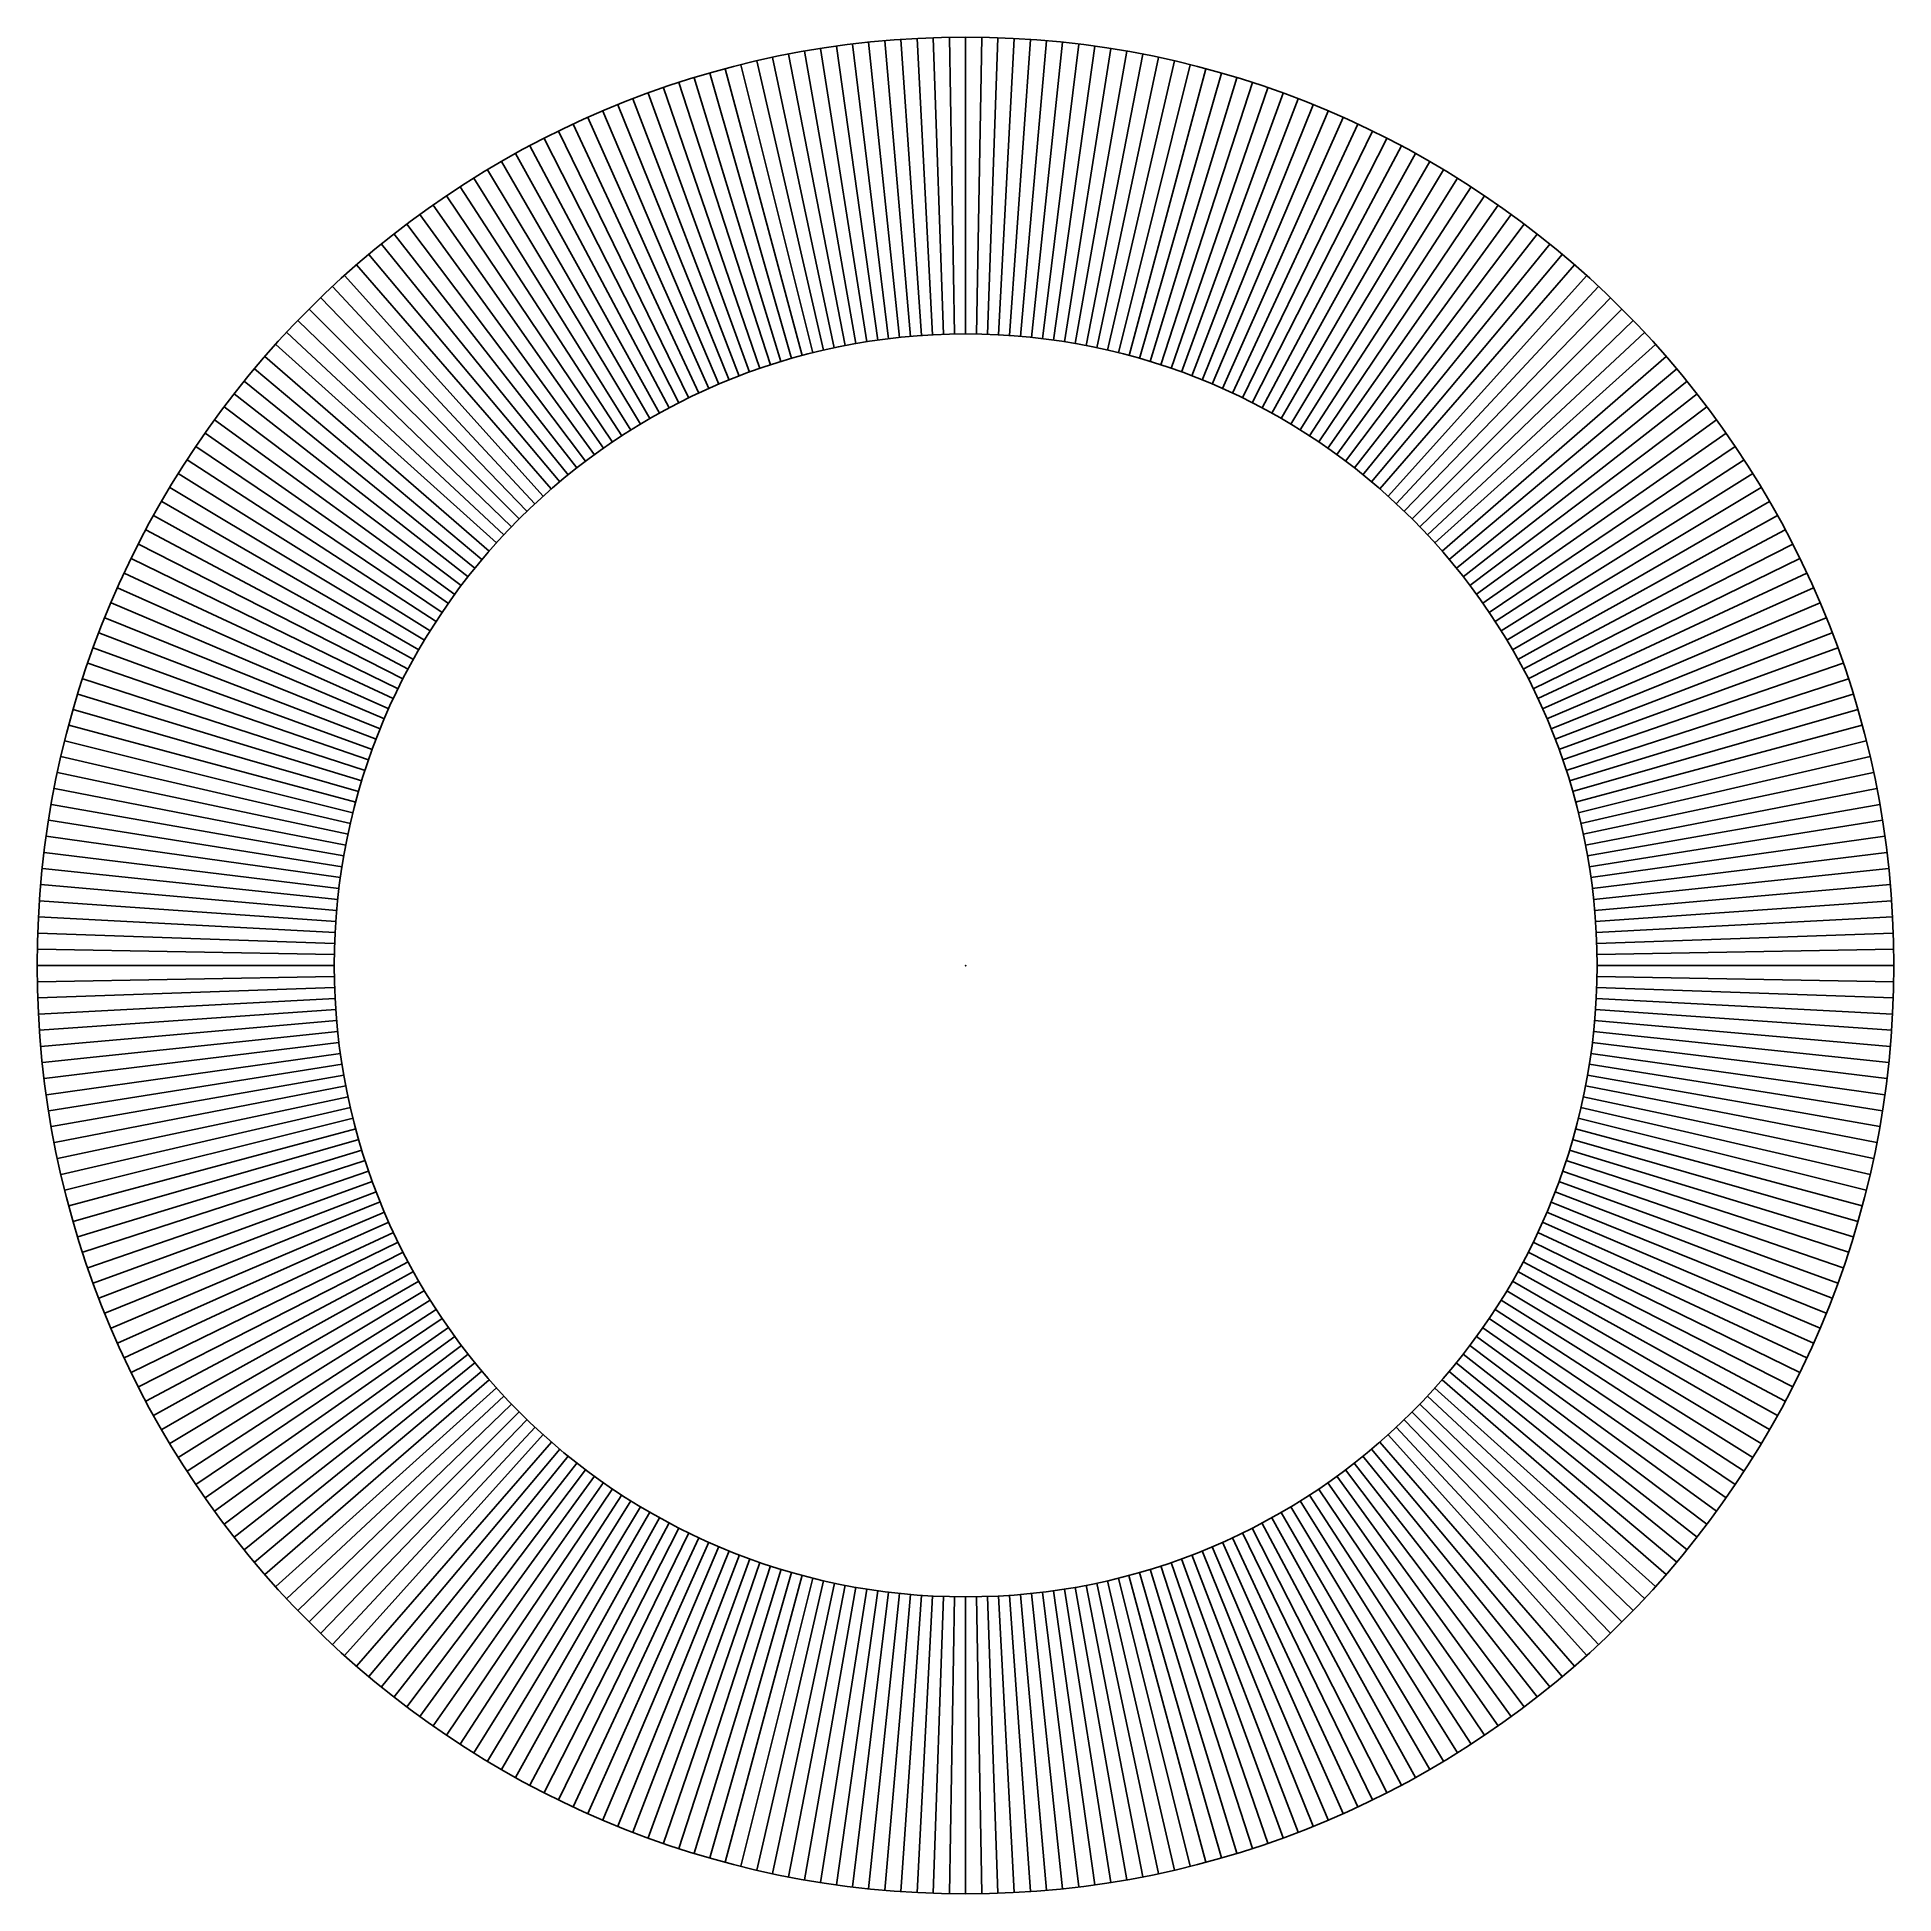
# Model space of a CAD drawing. Header units: millimetres. Extents: x -125 to 125, y -125 to 125.
import ezdxf

# ---------------------------------------------------------------- set-up
doc = ezdxf.new("R2010")
doc.units = ezdxf.units.MM
doc.header["$PDSIZE"] = -1

msp = doc.modelspace()

# ---------------------------------------------------------------- linework, layer by layer
at = {"color": 7, "linetype": 'Continuous'}
for p, q in [((-16.21, 83.46), (-23.84, 122.69)), ((-14.75, 83.73), (-21.69, 123.09)), ((-13.29, 83.98), (-19.54, 123.45)), ((-11.82, 84.19), (-17.39, 123.77)), ((-10.35, 84.39), (-15.22, 124.06)), ((-8.88, 84.56), (-13.06, 124.31)), ((-7.4, 84.7), (-10.88, 124.51)), ((-5.92, 84.82), (-8.71, 124.69)), ((-4.44, 84.91), (-6.53, 124.82)), ((-2.96, 84.97), (-4.35, 124.91)), ((-1.47, 85.01), (-2.17, 124.97)), ((0.01, 85.02), (0.01, 124.99)), ((1.49, 85.01), (2.19, 124.97)), ((2.98, 84.97), (4.37, 124.91)), ((4.46, 84.91), (6.55, 124.82)), ((5.94, 84.82), (8.73, 124.69)), ((7.42, 84.7), (10.9, 124.51)), ((8.9, 84.56), (13.08, 124.31)), ((10.37, 84.39), (15.24, 124.06)), ((11.84, 84.2), (17.41, 123.77)), ((13.31, 83.98), (19.56, 123.45)), ((14.77, 83.73), (21.71, 123.09)), ((16.23, 83.46), (23.86, 122.69)), ((-23.42, 81.73), (-34.44, 120.15)), ((-22, 82.12), (-32.34, 120.73)), ((-20.56, 82.5), (-30.23, 121.28)), ((-19.12, 82.84), (-28.11, 121.79)), ((-17.67, 83.16), (-25.98, 122.26)), ((17.69, 83.17), (26, 122.26)), ((19.14, 82.85), (28.13, 121.79)), ((20.58, 82.5), (30.25, 121.28)), ((22.02, 82.13), (32.36, 120.73)), ((23.45, 81.73), (34.46, 120.15)), ((-27.67, 80.39), (-40.68, 118.18)), ((-26.26, 80.86), (-38.61, 118.87)), ((-24.85, 81.31), (-36.53, 119.53)), ((24.87, 81.31), (36.55, 119.53)), ((26.28, 80.86), (38.63, 118.87)), ((27.69, 80.39), (40.7, 118.18)), ((-33.21, 78.26), (-48.83, 115.05)), ((-31.84, 78.83), (-46.81, 115.89)), ((-30.46, 79.37), (-44.78, 116.69)), ((-29.07, 79.89), (-42.74, 117.45)), ((29.09, 79.9), (42.76, 117.45)), ((30.48, 79.38), (44.8, 116.69)), ((31.86, 78.83), (46.83, 115.89)), ((33.23, 78.27), (48.85, 115.05)), ((-35.92, 77.05), (-52.81, 113.28)), ((-34.57, 77.67), (-50.83, 114.18)), ((34.59, 77.68), (50.85, 114.18)), ((35.94, 77.06), (52.83, 113.28)), ((-39.9, 75.07), (-58.67, 110.36)), ((-38.59, 75.75), (-56.73, 111.37)), ((-37.26, 76.41), (-54.78, 112.34)), ((37.28, 76.42), (54.8, 112.34)), ((38.61, 75.76), (56.75, 111.37)), ((39.93, 75.07), (58.69, 110.36)), ((-42.5, 73.63), (-62.48, 108.24)), ((-41.21, 74.36), (-60.59, 109.32)), ((41.23, 74.37), (60.61, 109.32)), ((42.52, 73.64), (62.51, 108.24)), ((-45.04, 72.1), (-66.22, 106)), ((-43.78, 72.87), (-64.36, 107.14)), ((43.8, 72.88), (64.38, 107.14)), ((45.07, 72.11), (66.24, 106)), ((-47.53, 70.48), (-69.88, 103.62)), ((-46.29, 71.3), (-68.06, 104.83)), ((46.32, 71.31), (68.08, 104.83)), ((47.56, 70.49), (69.9, 103.62)), ((-49.96, 68.78), (-73.46, 101.12)), ((-48.75, 69.64), (-71.68, 102.39)), ((48.78, 69.65), (71.7, 102.39)), ((49.99, 68.79), (73.48, 101.12)), ((-52.33, 66.99), (-76.94, 98.49)), ((-51.15, 67.9), (-75.21, 99.82)), ((51.18, 67.91), (75.23, 99.82)), ((52.36, 67), (76.96, 98.49)), ((-54.64, 65.13), (-80.33, 95.75)), ((-53.49, 66.07), (-78.65, 97.14)), ((53.52, 66.08), (78.67, 97.14)), ((54.66, 65.13), (80.35, 95.75)), ((-56.88, 63.18), (-83.62, 92.89)), ((-55.77, 64.16), (-81.99, 94.33)), ((55.79, 64.17), (82.01, 94.33)), ((56.9, 63.19), (83.64, 92.89)), ((-57.97, 62.18), (-85.23, 91.41)), ((58, 62.18), (85.25, 91.41)), ((-60.11, 60.12), (-88.37, 88.38)), ((-59.05, 61.16), (-86.82, 89.91)), ((59.07, 61.16), (86.84, 89.91)), ((60.13, 60.12), (88.39, 88.38)), ((-62.17, 57.98), (-91.4, 85.24)), ((-61.15, 59.06), (-89.9, 86.83)), ((61.17, 59.06), (89.92, 86.83)), ((62.19, 57.99), (91.42, 85.24)), ((-63.17, 56.89), (-92.88, 83.63)), ((63.2, 56.89), (92.9, 83.63)), ((-65.12, 54.65), (-95.74, 80.34)), ((-64.15, 55.77), (-94.32, 82)), ((64.18, 55.78), (94.34, 82)), ((65.14, 54.65), (95.76, 80.34)), ((-66.06, 53.5), (-97.13, 78.66)), ((66.09, 53.51), (97.15, 78.66)), ((-67.89, 51.16), (-99.81, 75.22)), ((-66.98, 52.34), (-98.48, 76.95)), ((67.01, 52.35), (98.5, 76.95)), ((67.92, 51.17), (99.83, 75.22)), ((-68.77, 49.97), (-101.11, 73.47)), ((68.8, 49.98), (101.13, 73.47)), ((-69.63, 48.76), (-102.38, 71.69)), ((69.66, 48.77), (102.4, 71.69)), ((-71.29, 46.3), (-104.82, 68.07)), ((-70.47, 47.54), (-103.61, 69.89)), ((70.5, 47.55), (103.63, 69.89)), ((71.32, 46.31), (104.84, 68.07)), ((-106, 66.25), (-72.08, 45.06)), ((72.12, 45.06), (106.01, 66.23)), ((-72.86, 43.79), (-107.13, 64.37)), ((72.89, 43.79), (107.15, 64.37)), ((-74.34, 41.22), (-109.31, 60.6)), ((-73.61, 42.51), (-108.23, 62.49)), ((73.65, 42.51), (108.25, 62.49)), ((74.38, 41.22), (109.33, 60.6)), ((-75.05, 39.91), (-110.35, 58.68)), ((75.08, 39.92), (110.37, 58.68)), ((-75.74, 38.6), (-111.36, 56.74)), ((75.77, 38.6), (111.38, 56.74)), ((-77.04, 35.93), (-113.27, 52.82)), ((-76.4, 37.27), (-112.33, 54.79)), ((76.43, 37.27), (112.35, 54.79)), ((77.07, 35.93), (113.29, 52.82)), ((-77.65, 34.58), (-114.17, 50.84)), ((77.69, 34.58), (114.19, 50.84)), ((-78.24, 33.22), (-115.04, 48.84)), ((78.28, 33.22), (115.06, 48.84)), ((-78.81, 31.85), (-115.88, 46.82)), ((78.85, 31.85), (115.9, 46.82)), ((-79.87, 29.08), (-117.44, 42.75)), ((-79.36, 30.47), (-116.68, 44.79)), ((79.39, 30.47), (116.7, 44.79)), ((79.91, 29.08), (117.46, 42.75)), ((-80.37, 27.68), (-118.17, 40.69)), ((80.4, 27.68), (118.19, 40.69)), ((-80.84, 26.27), (-118.86, 38.62)), ((80.88, 26.27), (118.88, 38.62)), ((-81.29, 24.85), (-119.52, 36.54)), ((81.32, 24.86), (119.54, 36.54)), ((-120.15, 34.47), (-81.71, 23.44)), ((81.74, 23.44), (120.16, 34.45)), ((-82.48, 20.57), (-121.27, 30.24)), ((-120.74, 32.36), (-82.1, 22.01)), ((82.14, 22.01), (120.74, 32.35)), ((82.51, 20.57), (121.29, 30.24)), ((-121.79, 28.13), (-82.82, 19.13)), ((82.86, 19.13), (121.8, 28.12)), ((-83.14, 17.67), (-122.25, 25.99)), ((83.18, 17.68), (122.27, 25.99)), ((-83.44, 16.22), (-122.68, 23.85)), ((83.47, 16.22), (122.7, 23.85)), ((-83.71, 14.76), (-123.08, 21.7)), ((83.74, 14.76), (123.1, 21.7)), ((-83.95, 13.3), (-123.44, 19.55)), ((83.99, 13.3), (123.46, 19.55)), ((-84.37, 10.36), (-124.05, 15.23)), ((-123.78, 17.4), (-84.17, 11.83)), ((84.21, 11.83), (123.78, 17.4)), ((84.4, 10.36), (124.07, 15.23)), ((-84.53, 8.89), (-124.3, 13.07)), ((84.57, 8.89), (124.32, 13.07)), ((-84.68, 7.41), (-124.5, 10.89)), ((84.71, 7.41), (124.52, 10.89)), ((-84.79, 5.93), (-124.68, 8.72)), ((84.83, 5.93), (124.7, 8.72)), ((-84.88, 4.45), (-124.81, 6.54)), ((84.92, 4.45), (124.83, 6.54)), ((-84.95, 2.97), (-124.9, 4.36)), ((84.98, 2.97), (124.92, 4.36)), ((-85, 0), (-124.98, 0)), ((-84.99, 1.48), (-124.96, 2.18)), ((0, 0.01), (0.02, -0.01)), ((0, 0.01), (0.02, -0.01)), ((0, 0.01), (0.02, -0.01)), ((0, 0.01), (0.02, -0.01)), ((0, 0.01), (0.02, -0.01)), ((0, 0.01), (0.02, -0.01)), ((0, 0.01), (0.02, -0.01)), ((0, 0.01), (0.02, -0.01)), ((0, 0.01), (0.02, -0.01)), ((0, 0.01), (0.02, -0.01)), ((0, 0.01), (0.02, -0.01)), ((0, 0.01), (0.02, -0.01)), ((0, 0.01), (0.02, -0.01)), ((0, 0.01), (0.02, -0.01)), ((0, 0.01), (0.02, -0.01)), ((0, 0.01), (0.01, 0)), ((0, 0.01), (0.02, -0.01)), ((0, 0.01), (0.02, -0.01)), ((0, 0.01), (0.02, -0.01)), ((0, 0.01), (0.02, -0.01)), ((0, 0.01), (0.02, -0.01)), ((0, 0.01), (0.02, -0.01)), ((0, 0.01), (0.02, -0.01)), ((0, 0.01), (0.02, -0.01)), ((0, 0.01), (0.02, -0.01)), ((0, 0.01), (0.01, 0)), ((0, 0.01), (0.02, -0.01)), ((0, 0.01), (0.02, -0.01)), ((0, 0.01), (0.02, -0.01)), ((0, 0.01), (0.02, -0.01)), ((0.02, 0.01), (0, -0.01)), ((0.02, 0.01), (0, -0.01)), ((0.02, 0.01), (0, -0.01)), ((0.02, 0.01), (0, -0.01)), ((0.02, 0.01), (0, -0.01)), ((0.02, 0.01), (0, -0.01)), ((0.02, 0.01), (0, -0.01)), ((0.02, 0.01), (0, -0.01)), ((0.02, 0.01), (0, -0.01)), ((0.02, 0.01), (0, -0.01)), ((0.02, 0.01), (0, -0.01)), ((0.02, 0.01), (0, -0.01)), ((0.02, 0.01), (0, -0.01)), ((0.02, 0.01), (0, -0.01)), ((0.02, 0.01), (0, -0.01)), ((0.02, 0.01), (0, -0.01)), ((0.02, 0.01), (0, -0.01)), ((0.02, 0.01), (0, -0.01)), ((0.02, 0.01), (0, -0.01)), ((0.02, 0.01), (0, -0.01)), ((0.02, 0.01), (0, -0.01)), ((0.02, 0.01), (0, -0.01)), ((0.02, 0.01), (0, -0.01)), ((0.02, 0.01), (0, -0.01)), ((0.02, 0.01), (0, -0.01)), ((0.02, 0.01), (0, -0.01)), ((0.02, 0.01), (0, -0.01)), ((0.02, 0.01), (0, -0.01)), ((0.02, 0.01), (0, -0.01)), ((0.02, 0.01), (0, -0.01)), ((0.02, -0.01), (0, 0.01)), ((0.02, -0.01), (0, 0.01)), ((0.02, -0.01), (0, 0.01)), ((0.02, -0.01), (0, 0.01)), ((0.02, -0.01), (0, 0.01)), ((0.02, -0.01), (0, 0.01)), ((0.02, -0.01), (0, 0.01)), ((0.02, -0.01), (0, 0.01)), ((0.02, -0.01), (0, 0.01)), ((0.02, -0.01), (0, 0.01)), ((0.02, -0.01), (0, 0.01)), ((0.02, -0.01), (0, 0.01)), ((0.02, -0.01), (0, 0.01)), ((0.02, -0.01), (0, 0.01)), ((0.01, 0), (0, 0.01)), ((0.02, -0.01), (0, 0.01)), ((0.02, -0.01), (0, 0.01)), ((0.02, -0.01), (0, 0.01)), ((0.02, -0.01), (0, 0.01)), ((0.02, -0.01), (0, 0.01)), ((0.02, -0.01), (0, 0.01)), ((0.02, -0.01), (0, 0.01)), ((0.02, -0.01), (0, 0.01)), ((0.02, -0.01), (0, 0.01)), ((0.01, 0), (0, 0.01)), ((0.02, -0.01), (0, 0.01)), ((0.02, -0.01), (0, 0.01)), ((0.02, -0.01), (0, 0.01)), ((0.02, -0.01), (0, 0.01)), ((0, -0.01), (0.02, 0.01)), ((0, -0.01), (0.02, 0.01)), ((0, -0.01), (0.02, 0.01)), ((0, -0.01), (0.02, 0.01)), ((0, -0.01), (0.02, 0.01)), ((0, -0.01), (0.02, 0.01)), ((0, -0.01), (0.02, 0.01)), ((0, -0.01), (0.02, 0.01)), ((0, -0.01), (0.02, 0.01)), ((0, -0.01), (0.02, 0.01)), ((0, -0.01), (0.02, 0.01)), ((0, -0.01), (0.02, 0.01)), ((0, -0.01), (0.02, 0.01)), ((0, -0.01), (0.02, 0.01)), ((0, -0.01), (0.02, 0.01)), ((0, -0.01), (0.02, 0.01)), ((0, -0.01), (0.02, 0.01)), ((0, -0.01), (0.02, 0.01)), ((0, -0.01), (0.02, 0.01)), ((0, -0.01), (0.02, 0.01)), ((0, -0.01), (0.02, 0.01)), ((0, -0.01), (0.02, 0.01)), ((0, -0.01), (0.02, 0.01)), ((0, -0.01), (0.02, 0.01)), ((0, -0.01), (0.02, 0.01)), ((0, -0.01), (0.02, 0.01)), ((0, -0.01), (0.02, 0.01)), ((0, -0.01), (0.02, 0.01)), ((0, -0.01), (0.02, 0.01)), ((0, -0.01), (0.02, 0.01)), ((0, 0), (0.02, 0)), ((0, 0), (0.02, 0)), ((0, 0), (0.02, 0)), ((0, 0), (0.02, 0)), ((0, 0), (0.02, 0)), ((0, 0), (0.02, 0)), ((0, 0), (0.02, 0)), ((0, 0), (0.02, 0)), ((0, 0), (0.02, 0)), ((0, 0), (0.02, 0)), ((0, 0), (0.02, 0)), ((0, 0), (0.02, 0)), ((0, 0), (0.02, 0)), ((0, 0), (0.02, 0)), ((0, 0), (0.02, 0)), ((0, 0), (0.02, 0)), ((0, 0), (0.02, 0)), ((0, 0), (0.02, 0)), ((0, 0), (0.02, 0)), ((0, 0), (0.02, 0)), ((0, 0), (0.02, 0)), ((0, 0), (0.02, 0)), ((0, 0), (0.02, 0)), ((0, 0), (0.01, 0)), ((0, 0), (0.02, 0)), ((0, 0), (0.02, 0)), ((0, 0), (0.01, 0)), ((0, 0), (0.02, 0)), ((0, 0), (0.02, 0)), ((0, 0), (0.02, 0)), ((0.02, 0), (0, 0)), ((0.02, 0), (0, 0)), ((0.02, 0), (0, 0)), ((0.02, 0), (0, 0)), ((0.02, 0), (0, 0)), ((0.02, 0), (0, 0)), ((0.02, 0), (0, 0)), ((0.02, 0), (0, 0)), ((0.02, 0), (0, 0)), ((0.02, 0), (0, 0)), ((0.02, 0), (0, 0)), ((0.02, 0), (0, 0)), ((0.02, 0), (0, 0)), ((0.02, 0), (0, 0)), ((0.02, 0), (0, 0)), ((0.02, 0), (0, 0)), ((0.02, 0), (0, 0)), ((0.02, 0), (0, 0)), ((0.02, 0), (0, 0)), ((0.02, 0), (0, 0)), ((0.02, 0), (0, 0)), ((0.02, 0), (0, 0)), ((0.02, 0), (0, 0)), ((0.02, 0), (0, 0)), ((0.02, 0), (0, 0)), ((0.02, 0), (0, 0)), ((0.02, 0), (0, 0)), ((0.02, 0), (0, 0)), ((0.02, 0), (0, 0)), ((0.02, 0), (0, 0)), ((0.02, 0), (0, 0)), ((0.02, 0), (0, 0)), ((0.02, 0), (0, 0)), ((0.02, 0), (0, 0)), ((0.02, 0), (0, 0)), ((0.02, 0), (0, 0)), ((0.02, 0), (0, 0)), ((0.02, 0), (0, 0)), ((0.02, 0), (0, 0)), ((0.02, 0), (0, 0)), ((0.02, 0), (0, 0)), ((0.02, 0), (0, 0)), ((0.02, 0), (0, 0)), ((0.02, 0), (0, 0)), ((0.02, 0), (0, 0)), ((0.02, 0), (0, 0)), ((0.02, 0), (0, 0)), ((0.02, 0), (0, 0)), ((0.02, 0), (0, 0)), ((0.02, 0), (0, 0)), ((0.02, 0), (0, 0)), ((0.02, 0), (0, 0)), ((0.01, 0), (0, 0)), ((0.02, 0), (0, 0)), ((0.02, 0), (0, 0)), ((0.02, 0), (0, 0)), ((0.02, 0), (0, 0)), ((0.02, 0), (0, 0)), ((0, 0), (0.02, 0)), ((0, 0), (0.02, 0)), ((0, 0), (0.02, 0)), ((0, 0), (0.02, 0)), ((0, 0), (0.02, 0)), ((0, 0), (0.02, 0)), ((0, 0), (0.02, 0)), ((0, 0), (0.02, 0)), ((0, 0), (0.02, 0)), ((0, 0), (0.02, 0)), ((0, 0), (0.02, 0)), ((0, 0), (0.02, 0)), ((0, 0), (0.02, 0)), ((0, 0), (0.02, 0)), ((0, 0), (0.02, 0)), ((0, 0), (0.02, 0)), ((0, 0), (0.02, 0)), ((0, 0), (0.02, 0)), ((0, 0), (0.02, 0)), ((0, 0), (0.02, 0)), ((0, 0), (0.02, 0)), ((0, 0), (0.02, 0)), ((0, 0), (0.02, 0)), ((0, 0), (0.02, 0)), ((0, 0), (0.02, 0)), ((0, 0), (0.02, 0)), ((0, 0), (0.02, 0)), ((0, 0), (0.02, 0)), ((0, 0), (0.02, 0)), ((0.01, 0.01), (0.01, -0.01)), ((0.01, 0.01), (0.01, 0)), ((0.01, 0.01), (0.01, -0.01)), ((0.01, 0.01), (0.01, -0.01)), ((0.01, 0.01), (0.01, -0.01)), ((0.01, 0.01), (0.01, -0.01)), ((0.01, 0.01), (0.01, -0.01)), ((0.01, 0.01), (0.01, -0.01)), ((0.01, 0.01), (0.01, -0.01)), ((0.01, 0.01), (0.01, -0.01)), ((0.01, 0.01), (0.01, -0.01)), ((0.01, 0.01), (0.01, -0.01)), ((0.01, 0.01), (0.01, -0.01)), ((0.01, 0.01), (0.01, -0.01)), ((0.01, 0.01), (0.01, -0.01)), ((0.01, 0.01), (0.01, -0.01)), ((0.01, 0.01), (0.01, -0.01)), ((0.01, 0.01), (0.01, -0.01)), ((0.01, 0.01), (0.01, -0.01)), ((0.01, 0.01), (0.01, -0.01)), ((0.01, 0.01), (0.01, -0.01)), ((0.01, 0.01), (0.01, 0)), ((0.01, 0.01), (0.01, -0.01)), ((0.01, 0.01), (0.01, -0.01)), ((0.01, 0.01), (0.01, -0.01)), ((0.01, 0.01), (0.01, -0.01)), ((0.01, 0.01), (0.01, -0.01)), ((0.01, 0.01), (0.01, -0.01)), ((0.01, 0.01), (0.01, -0.01)), ((0.01, 0.01), (0.01, -0.01)), ((0.01, 0.01), (0.01, -0.01)), ((0.01, 0.01), (0.01, -0.01)), ((0.01, 0.01), (0.01, -0.01)), ((0.01, 0.01), (0.01, -0.01)), ((0.01, 0.01), (0.01, -0.01)), ((0.01, 0.01), (0.01, -0.01)), ((0.01, 0.01), (0.01, -0.01)), ((0.01, 0.01), (0.01, -0.01)), ((0.01, 0.01), (0.01, -0.01)), ((0.01, 0.01), (0.01, -0.01)), ((0.01, 0.01), (0.01, -0.01)), ((0.01, 0.01), (0.01, -0.01)), ((0.01, 0.01), (0.01, -0.01)), ((0.01, 0.01), (0.01, -0.01)), ((0.01, 0.01), (0.01, -0.01)), ((0.01, 0.01), (0.01, -0.01)), ((0.01, 0.01), (0.01, -0.01)), ((0.01, 0.01), (0.01, -0.01)), ((0.01, 0.01), (0.01, -0.01)), ((0.01, 0.01), (0.01, -0.01)), ((0.01, 0.01), (0.01, -0.01)), ((0.01, 0.01), (0.01, -0.01)), ((0.01, 0.01), (0.01, -0.01)), ((0.01, 0.01), (0.01, -0.01)), ((0.01, 0.01), (0.01, -0.01)), ((0.01, 0.01), (0.01, -0.01)), ((0.01, 0.01), (0.01, -0.01)), ((0.01, 0.01), (0.01, -0.01)), ((0.01, 0.01), (0.01, -0.01)), ((0.01, 0.01), (0.01, -0.01)), ((0.01, 0.01), (0.01, -0.01)), ((0.01, -0.01), (0.01, 0.01)), ((0.01, 0), (0.01, 0.01)), ((0.01, -0.01), (0.01, 0.01)), ((0.01, -0.01), (0.01, 0.01)), ((0.01, -0.01), (0.01, 0.01)), ((0.01, -0.01), (0.01, 0.01)), ((0.01, -0.01), (0.01, 0.01)), ((0.01, -0.01), (0.01, 0.01)), ((0.01, -0.01), (0.01, 0.01)), ((0.01, -0.01), (0.01, 0.01)), ((0.01, -0.01), (0.01, 0.01)), ((0.01, -0.01), (0.01, 0.01)), ((0.01, -0.01), (0.01, 0.01)), ((0.01, -0.01), (0.01, 0.01)), ((0.01, -0.01), (0.01, 0.01)), ((0.01, -0.01), (0.01, 0.01)), ((0.01, -0.01), (0.01, 0.01)), ((0.01, -0.01), (0.01, 0.01)), ((0.01, -0.01), (0.01, 0.01)), ((0.01, -0.01), (0.01, 0.01)), ((0.01, -0.01), (0.01, 0.01)), ((0.01, 0), (0.01, 0.01)), ((0.01, -0.01), (0.01, 0.01)), ((0.01, -0.01), (0.01, 0.01)), ((0.01, -0.01), (0.01, 0.01)), ((0.01, -0.01), (0.01, 0.01)), ((0.01, -0.01), (0.01, 0.01)), ((0.01, -0.01), (0.01, 0.01)), ((0.01, -0.01), (0.01, 0.01)), ((0.01, -0.01), (0.01, 0.01)), ((0.01, -0.01), (0.01, 0.01)), ((0.01, -0.01), (0.01, 0.01)), ((0.01, -0.01), (0.01, 0.01)), ((0.01, -0.01), (0.01, 0.01)), ((0.01, -0.01), (0.01, 0.01)), ((0.01, -0.01), (0.01, 0.01)), ((0.01, -0.01), (0.01, 0.01)), ((0.01, -0.01), (0.01, 0.01)), ((0.01, -0.01), (0.01, 0.01)), ((0.01, -0.01), (0.01, 0.01)), ((0.01, -0.01), (0.01, 0.01)), ((0.01, -0.01), (0.01, 0.01)), ((0.01, -0.01), (0.01, 0.01)), ((0.01, -0.01), (0.01, 0.01)), ((0.01, -0.01), (0.01, 0.01)), ((0.01, -0.01), (0.01, 0.01)), ((0.01, -0.01), (0.01, 0.01)), ((0.01, -0.01), (0.01, 0.01)), ((0.01, -0.01), (0.01, 0.01)), ((0.01, -0.01), (0.01, 0.01)), ((0.01, -0.01), (0.01, 0.01)), ((0.01, -0.01), (0.01, 0.01)), ((0.01, -0.01), (0.01, 0.01)), ((0.01, -0.01), (0.01, 0.01)), ((0.01, -0.01), (0.01, 0.01)), ((0.01, -0.01), (0.01, 0.01)), ((0.01, -0.01), (0.01, 0.01)), ((0.01, -0.01), (0.01, 0.01)), ((0.01, -0.01), (0.01, 0.01)), ((0.01, -0.01), (0.01, 0.01)), ((0.01, -0.01), (0.01, 0.01)), ((0.02, -0.01), (0.01, 0)), ((85.02, 1.48), (124.98, 2.18)), ((85.03, 0), (125, 0)), ((-84.99, -1.48), (-124.96, -2.18)), ((85.02, -1.48), (124.98, -2.18)), ((-84.95, -2.97), (-124.9, -4.36)), ((-84.88, -4.45), (-124.81, -6.54)), ((84.92, -4.45), (124.83, -6.54)), ((84.98, -2.97), (124.92, -4.36)), ((-84.79, -5.93), (-124.68, -8.72)), ((-84.68, -7.41), (-124.5, -10.89)), ((84.71, -7.41), (124.52, -10.89)), ((84.83, -5.93), (124.7, -8.72)), ((-84.53, -8.89), (-124.3, -13.07)), ((84.57, -8.89), (124.32, -13.07)), ((-84.36, -10.36), (-124.05, -15.23)), ((-84.17, -11.83), (-123.76, -17.4)), ((84.21, -11.83), (123.78, -17.4)), ((84.4, -10.36), (124.07, -15.23)), ((-83.95, -13.3), (-123.44, -19.55)), ((-83.71, -14.76), (-123.08, -21.7)), ((83.74, -14.76), (123.1, -21.7)), ((83.99, -13.3), (123.46, -19.55)), ((-83.44, -16.22), (-122.68, -23.85)), ((83.47, -16.22), (122.7, -23.85)), ((-83.14, -17.67), (-122.25, -25.99)), ((-82.82, -19.12), (-121.78, -28.12)), ((82.85, -19.13), (121.8, -28.12)), ((83.18, -17.68), (122.27, -25.99)), ((-82.47, -20.57), (-121.27, -30.24)), ((-82.1, -22), (-120.72, -32.35)), ((82.14, -22.01), (120.74, -32.35)), ((82.51, -20.57), (121.29, -30.24)), ((-81.7, -23.43), (-120.14, -34.45)), ((-81.28, -24.85), (-119.52, -36.54)), ((81.32, -24.86), (119.54, -36.54)), ((81.74, -23.44), (120.16, -34.45)), ((-80.84, -26.27), (-118.86, -38.62)), ((80.87, -26.27), (118.88, -38.62)), ((-80.37, -27.68), (-118.17, -40.69)), ((-79.87, -29.07), (-117.44, -42.75)), ((79.9, -29.08), (117.46, -42.75)), ((80.4, -27.68), (118.19, -40.69)), ((-79.35, -30.46), (-116.68, -44.79)), ((-78.81, -31.84), (-115.88, -46.82)), ((78.84, -31.85), (115.9, -46.82)), ((79.39, -30.47), (116.7, -44.79)), ((-78.24, -33.22), (-115.04, -48.84)), ((-77.65, -34.58), (-114.17, -50.84)), ((77.68, -34.58), (114.19, -50.84)), ((78.27, -33.22), (115.06, -48.84)), ((-77.03, -35.93), (-113.27, -52.82)), ((-76.39, -37.26), (-112.33, -54.79)), ((76.43, -37.27), (112.35, -54.79)), ((77.07, -35.93), (113.29, -52.82)), ((-75.73, -38.59), (-111.36, -56.74)), ((-75.05, -39.91), (-110.35, -58.68)), ((75.08, -39.92), (110.37, -58.68)), ((75.76, -38.6), (111.38, -56.74)), ((-74.34, -41.21), (-109.31, -60.6)), ((74.37, -41.22), (109.33, -60.6)), ((-73.61, -42.5), (-108.23, -62.49)), ((-72.86, -43.78), (-107.13, -64.37)), ((72.89, -43.79), (107.15, -64.37)), ((73.64, -42.51), (108.25, -62.49)), ((-72.08, -45.05), (-105.99, -66.23)), ((-71.28, -46.3), (-104.82, -68.07)), ((71.31, -46.31), (104.84, -68.07)), ((72.11, -45.05), (106.01, -66.23)), ((-70.46, -47.54), (-103.61, -69.89)), ((-69.62, -48.76), (-102.38, -71.69)), ((-68.76, -49.97), (-101.11, -73.47)), ((68.79, -49.97), (101.13, -73.47)), ((69.65, -48.77), (102.4, -71.69)), ((70.49, -47.54), (103.63, -69.89)), ((-67.88, -51.16), (-99.81, -75.22)), ((-66.98, -52.34), (-98.48, -76.95)), ((67.01, -52.34), (98.5, -76.95)), ((67.91, -51.17), (99.83, -75.22)), ((-66.05, -53.5), (-97.13, -78.66)), ((-65.11, -54.64), (-95.74, -80.34)), ((65.14, -54.65), (95.76, -80.34)), ((66.08, -53.5), (97.15, -78.66)), ((-64.15, -55.77), (-94.32, -82)), ((-63.16, -56.88), (-92.88, -83.63)), ((63.19, -56.89), (92.9, -83.63)), ((64.17, -55.78), (94.34, -82)), ((-62.16, -57.97), (-91.4, -85.24)), ((-61.14, -59.05), (-89.9, -86.83)), ((61.17, -59.06), (89.92, -86.83)), ((62.19, -57.98), (91.42, -85.24)), ((-60.1, -60.11), (-88.37, -88.38)), ((-59.04, -61.15), (-86.82, -89.91)), ((-57.96, -62.17), (-85.23, -91.41)), ((57.99, -62.18), (85.25, -91.41)), ((59.07, -61.16), (86.84, -89.91)), ((60.13, -60.12), (88.39, -88.38)), ((-56.87, -63.17), (-83.62, -92.89)), ((-55.76, -64.16), (-81.99, -94.33)), ((55.79, -64.16), (82.01, -94.33)), ((56.9, -63.18), (83.64, -92.89)), ((-54.63, -65.12), (-80.33, -95.75)), ((-53.49, -66.06), (-78.65, -97.14)), ((-52.33, -66.99), (-76.94, -98.49)), ((52.35, -66.99), (76.96, -98.49)), ((53.51, -66.07), (78.67, -97.14)), ((54.66, -65.13), (80.35, -95.75)), ((-51.15, -67.89), (-75.21, -99.82)), ((-49.96, -68.77), (-73.46, -101.12)), ((-48.75, -69.63), (-71.68, -102.39)), ((48.77, -69.64), (71.7, -102.39)), ((49.98, -68.78), (73.48, -101.12)), ((51.17, -67.9), (75.23, -99.82)), ((-47.53, -70.47), (-69.88, -103.62)), ((-46.29, -71.29), (-68.06, -104.83)), ((-45.04, -72.09), (-66.22, -106)), ((45.06, -72.1), (66.24, -106)), ((46.31, -71.3), (68.08, -104.83)), ((47.55, -70.48), (69.9, -103.62)), ((-43.77, -72.87), (-64.36, -107.14)), ((-42.49, -73.62), (-62.48, -108.24)), ((-41.2, -74.35), (-60.59, -109.32)), ((41.23, -74.36), (60.61, -109.32)), ((42.52, -73.63), (62.51, -108.24)), ((43.8, -72.87), (64.38, -107.14)), ((-39.9, -75.06), (-58.67, -110.36)), ((-38.58, -75.74), (-56.73, -111.37)), ((-37.26, -76.4), (-54.78, -112.34)), ((-35.92, -77.04), (-52.81, -113.28)), ((35.94, -77.05), (52.83, -113.28)), ((37.28, -76.41), (54.8, -112.34)), ((38.61, -75.75), (56.75, -111.37)), ((39.92, -75.06), (58.69, -110.36)), ((-34.57, -77.66), (-50.83, -114.18)), ((-33.21, -78.25), (-48.83, -115.05)), ((-31.83, -78.82), (-46.81, -115.89)), ((-30.45, -79.36), (-44.78, -116.69)), ((-29.06, -79.88), (-42.74, -117.45)), ((29.09, -79.89), (42.76, -117.45)), ((30.48, -79.37), (44.8, -116.69)), ((31.86, -78.82), (46.83, -115.89)), ((33.23, -78.26), (48.85, -115.05)), ((34.59, -77.66), (50.85, -114.18)), ((-27.67, -80.38), (-40.68, -118.18)), ((-26.26, -80.85), (-38.61, -118.87)), ((-24.84, -81.29), (-36.53, -119.53)), ((-23.42, -81.72), (-34.44, -120.15)), ((-21.99, -82.11), (-32.34, -120.73)), ((-20.56, -82.48), (-30.23, -121.28)), ((20.58, -82.49), (30.25, -121.28)), ((22.01, -82.12), (32.36, -120.73)), ((23.44, -81.72), (34.46, -120.15)), ((24.87, -81.3), (36.55, -119.53)), ((26.28, -80.85), (38.63, -118.87)), ((27.69, -80.38), (40.7, -118.18)), ((-19.11, -82.83), (-28.11, -121.79)), ((-17.66, -83.15), (-25.98, -122.26)), ((-16.21, -83.45), (-23.84, -122.69)), ((-14.75, -83.72), (-21.69, -123.09)), ((-13.29, -83.96), (-19.54, -123.45)), ((-11.82, -84.18), (-17.39, -123.77)), ((-10.35, -84.38), (-15.22, -124.06)), ((-8.88, -84.54), (-13.06, -124.31)), ((-7.4, -84.69), (-10.88, -124.51)), ((-5.92, -84.8), (-8.71, -124.69)), ((-4.44, -84.89), (-6.53, -124.82)), ((-2.96, -84.96), (-4.35, -124.91)), ((-1.47, -85), (-2.17, -124.97)), ((1.49, -85), (2.19, -124.97)), ((2.98, -84.96), (4.37, -124.91)), ((4.46, -84.89), (6.55, -124.82)), ((5.94, -84.8), (8.73, -124.69)), ((7.42, -84.69), (10.9, -124.51)), ((8.9, -84.55), (13.08, -124.31)), ((10.37, -84.38), (15.24, -124.06)), ((11.84, -84.18), (17.41, -123.77)), ((13.31, -83.97), (19.56, -123.45)), ((14.77, -83.72), (21.71, -123.09)), ((16.23, -83.45), (23.86, -122.69)), ((17.69, -83.16), (26, -122.26)), ((19.13, -82.83), (28.13, -121.79)), ((0.01, -85.01), (0.01, -124.99))]:
    msp.add_line(p, q, dxfattribs=at)
for centre, radius in [((0, 0), 125), ((0.02, 0.01), 85.02)]:
    msp.add_circle(centre, radius, dxfattribs=at)
msp.add_point((0.01, 0), dxfattribs=at)

doc.saveas('drawing.dxf')
